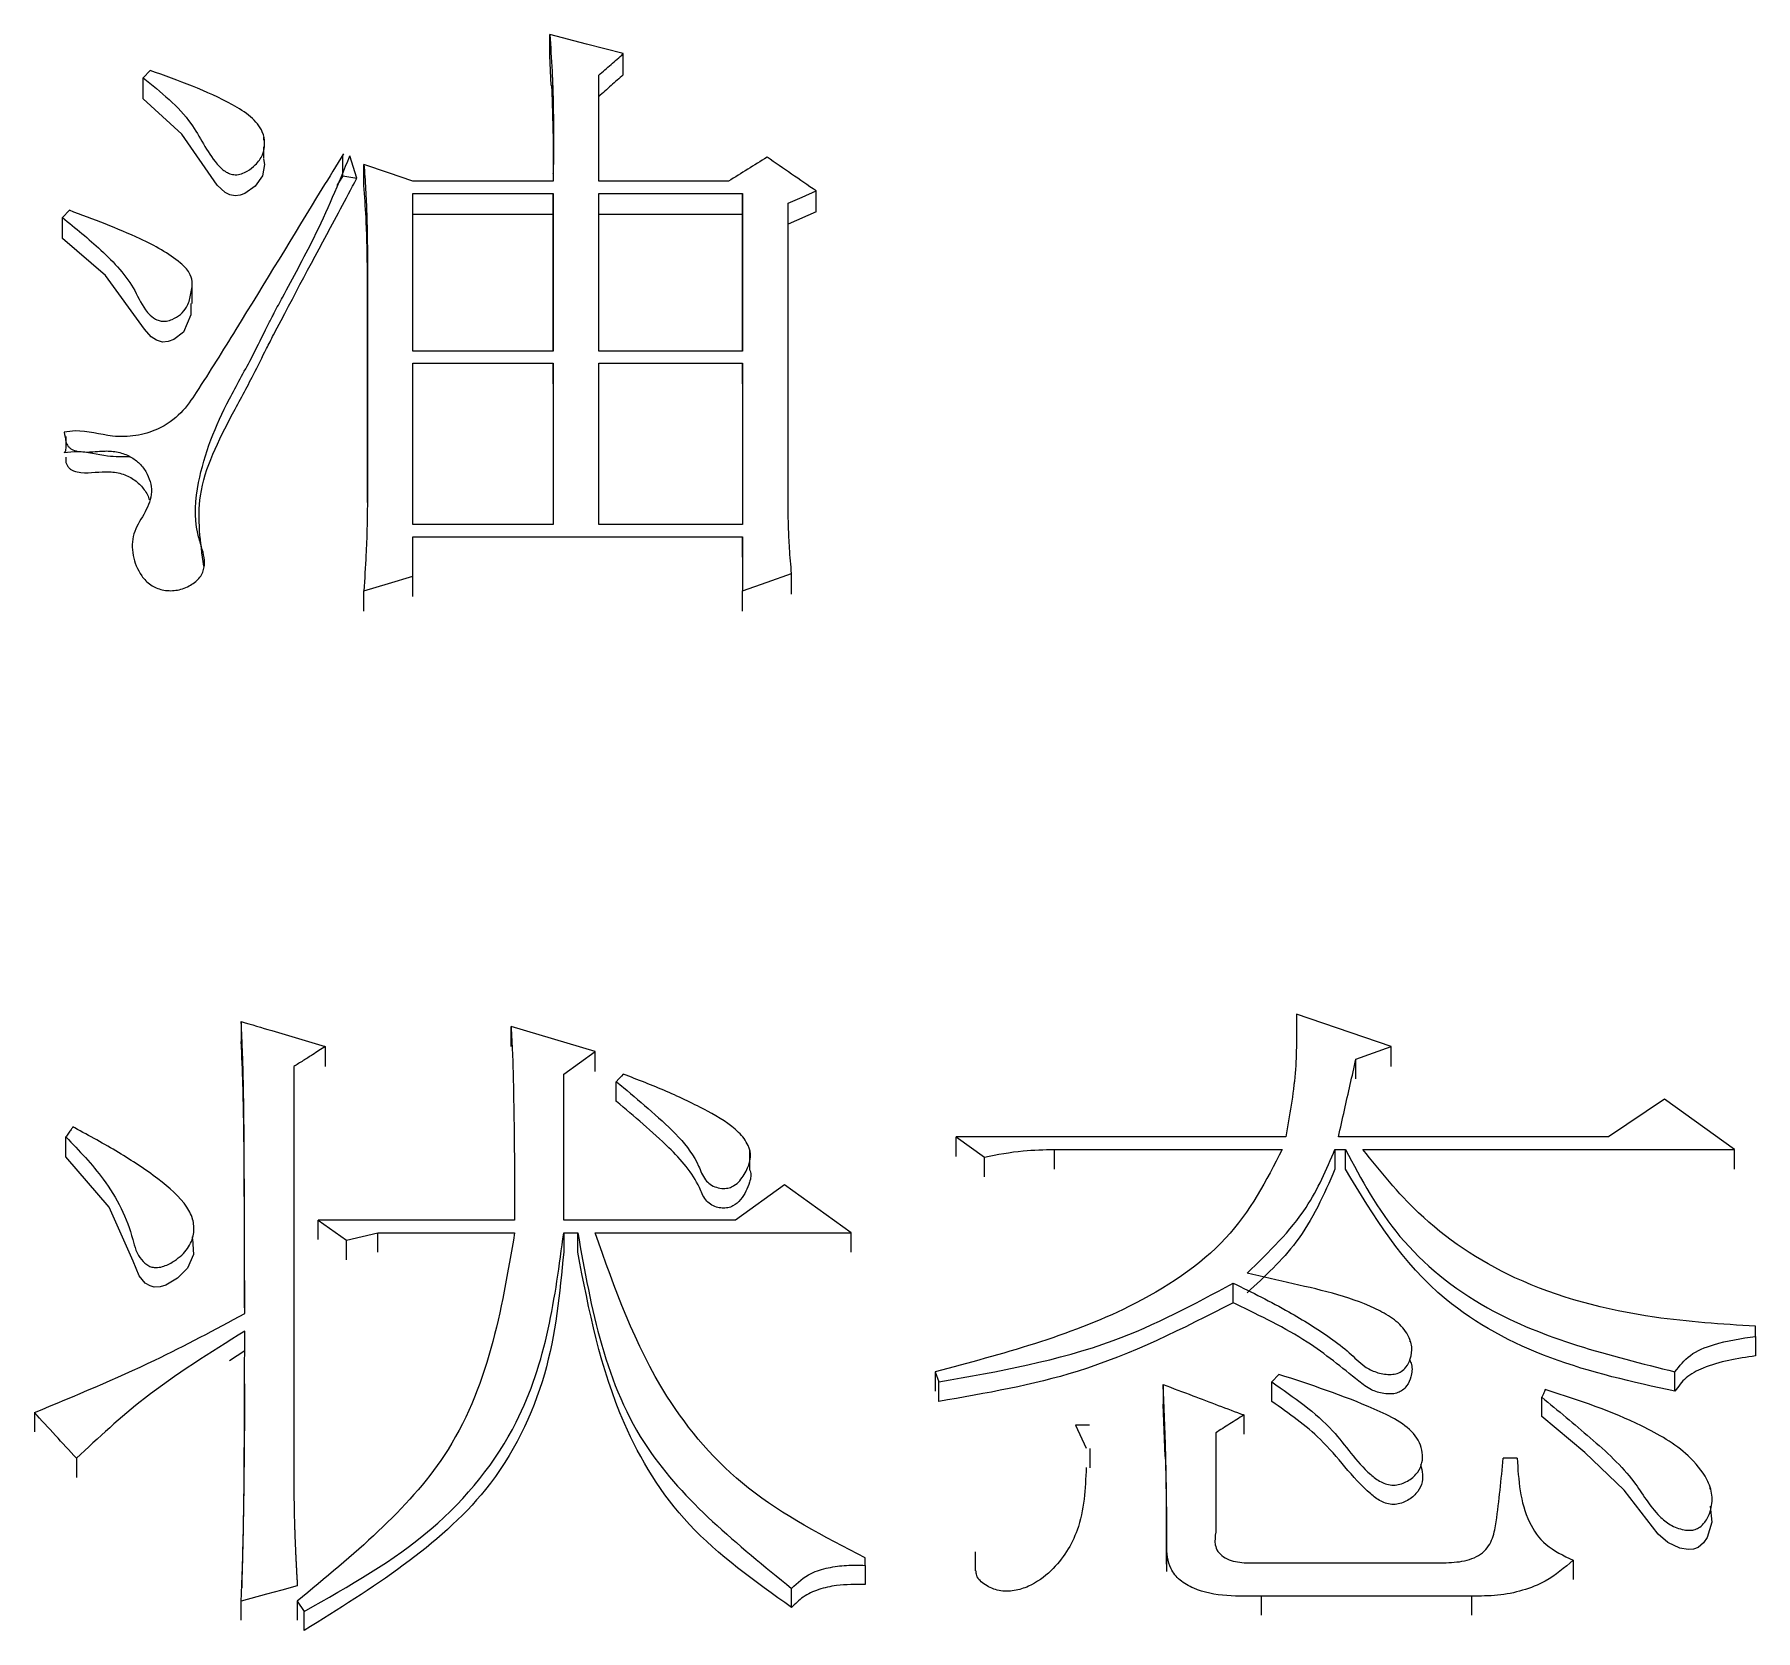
# Model space of a CAD drawing. Header units: millimetres. Extents: x 2404 to 4548, y 1024 to 2541.
# Drawn here: x 2925.33 to 2930.64, y 2261.89 to 2266.82 of the extents above; entities that cross this region are included whole.
import ezdxf

# ---------------------------------------------------------------- set-up
doc = ezdxf.new("R2010")
doc.units = ezdxf.units.MM

msp = doc.modelspace()

# ---------------------------------------------------------------- linework, layer by layer
at = {"color": 7, "linetype": 'Continuous', "lineweight": 25}
for p, q in [((2926.9184, 2266.7519), (2926.9184, 2266.8174)), ((2927.1456, 2266.6927), (2927.1456, 2266.7581)), ((2925.6852, 2266.7063), (2925.6636, 2266.684)), ((2926.9229, 2266.6602), (2926.9184, 2266.7519)), ((2925.6636, 2266.6187), (2925.6636, 2266.684)), ((2927.0698, 2266.3643), (2927.0698, 2266.6914)), ((2926.0368, 2266.4908), (2926.0368, 2266.5002)), ((2926.0368, 2266.4352), (2926.0368, 2266.471)), ((2926.3235, 2266.3738), (2926.3018, 2266.4425)), ((2926.2802, 2266.3813), (2926.2616, 2266.351)), ((2926.2802, 2266.3813), (2926.3235, 2266.3738)), ((2926.3451, 2266.3515), (2926.3451, 2266.4165)), ((2926.9292, 2266.3643), (2926.4965, 2266.3643)), ((2927.4701, 2266.3643), (2927.0698, 2266.3643)), ((2927.7405, 2266.2697), (2927.7405, 2266.3345)), ((2925.4364, 2266.2748), (2925.4148, 2266.2525)), ((2926.4965, 2266.327), (2926.9292, 2266.327)), ((2926.4965, 2265.8407), (2926.4965, 2266.327)), ((2926.9292, 2266.327), (2926.9292, 2265.8407)), ((2926.9292, 2266.2622), (2926.9292, 2266.327)), ((2927.0698, 2266.327), (2927.5134, 2266.327)), ((2927.0699, 2265.8407), (2927.0698, 2266.327)), ((2927.5134, 2266.327), (2927.5134, 2265.8407)), ((2927.5134, 2266.2622), (2927.5134, 2266.327)), ((2927.654, 2265.3661), (2927.654, 2266.2972)), ((2925.4148, 2266.1877), (2925.4148, 2266.2525)), ((2926.9292, 2266.2622), (2926.4965, 2266.2622)), ((2926.9292, 2265.8407), (2926.9292, 2266.2622)), ((2927.5134, 2266.2622), (2927.0698, 2266.2622)), ((2927.5134, 2265.8407), (2927.5134, 2266.2622)), ((2927.7405, 2266.2697), (2927.654, 2266.2324)), ((2926.3559, 2266.1628), (2926.3559, 2265.3737)), ((2926.3559, 2266.1628), (2926.3559, 2266.0982)), ((2926.3559, 2265.3736), (2926.3559, 2266.0982)), ((2925.815, 2265.9871), (2925.815, 2266.0519)), ((2926.9292, 2265.8407), (2926.4965, 2265.8407)), ((2926.4965, 2265.8032), (2926.9292, 2265.8032)), ((2926.4965, 2265.3056), (2926.4965, 2265.8032)), ((2926.9292, 2265.8032), (2926.9292, 2265.3056)), ((2926.9292, 2265.7391), (2926.9292, 2265.8032)), ((2927.5134, 2265.8407), (2927.0699, 2265.8407)), ((2927.0699, 2265.8032), (2927.5134, 2265.8032)), ((2927.0699, 2265.3056), (2927.0699, 2265.8032)), ((2927.5134, 2265.8032), (2927.5134, 2265.3056)), ((2927.5134, 2265.7391), (2927.5134, 2265.8032)), ((2925.4256, 2265.5668), (2925.4256, 2265.5774)), ((2926.9292, 2265.3056), (2926.4965, 2265.3056)), ((2926.4965, 2265.2678), (2927.5134, 2265.2678)), ((2926.4965, 2265.1466), (2926.4965, 2265.2678)), ((2927.5134, 2265.3056), (2927.0699, 2265.3056)), ((2927.5134, 2265.2678), (2927.5134, 2265.1011)), ((2927.5134, 2265.2045), (2927.5134, 2265.2678)), ((2926.4965, 2265.0834), (2926.4965, 2265.1466)), ((2927.6648, 2265.091), (2927.6648, 2265.1542)), ((2926.3451, 2265.038), (2926.3451, 2265.1011)), ((2927.5134, 2265.038), (2927.5134, 2265.1011)), ((2929.5146, 2263.6952), (2929.2225, 2263.7956)), ((2925.9665, 2263.7725), (2925.9665, 2263.7112)), ((2927.0591, 2263.6798), (2926.7994, 2263.757)), ((2926.7994, 2263.6958), (2926.7994, 2263.757)), ((2926.2261, 2263.6952), (2926.2261, 2263.6341)), ((2926.9617, 2263.6101), (2927.0591, 2263.6798)), ((2927.0591, 2263.6186), (2927.0591, 2263.6798)), ((2929.4064, 2263.6566), (2929.5146, 2263.6952)), ((2929.5146, 2263.6341), (2929.5146, 2263.6952)), ((2926.1288, 2263.6334), (2926.1288, 2262.4175)), ((2929.4064, 2263.5955), (2929.4064, 2263.6566)), ((2926.9617, 2263.1601), (2926.9617, 2263.6101)), ((2927.124, 2263.5258), (2927.124, 2263.587)), ((2929.2154, 2263.5862), (2929.2137, 2263.5657)), ((2930.3583, 2263.5327), (2930.1853, 2263.4165)), ((2930.5747, 2263.3777), (2930.3583, 2263.5327)), ((2925.4256, 2263.3554), (2925.4256, 2263.4165)), ((2928.1732, 2263.4165), (2928.2598, 2263.3544)), ((2929.1901, 2263.4165), (2928.1732, 2263.4165)), ((2928.1732, 2263.3557), (2928.1732, 2263.4165)), ((2930.1853, 2263.4165), (2929.3523, 2263.4165)), ((2927.5365, 2263.3135), (2927.5365, 2263.3745)), ((2928.2598, 2263.2938), (2928.2598, 2263.3544)), ((2928.4761, 2263.3777), (2929.1792, 2263.3777)), ((2928.4761, 2263.317), (2928.4761, 2263.3777)), ((2929.3415, 2263.3777), (2929.374, 2263.3777)), ((2929.3415, 2263.3777), (2929.3415, 2263.317)), ((2929.374, 2263.317), (2929.374, 2263.3777)), ((2929.428, 2263.3777), (2930.5747, 2263.3777)), ((2930.5747, 2263.317), (2930.5747, 2263.3777)), ((2927.6432, 2263.269), (2927.4917, 2263.1601)), ((2927.8487, 2263.1212), (2927.6432, 2263.269)), ((2925.8158, 2263.1622), (2925.8158, 2263.1658)), ((2926.2045, 2263.1601), (2926.291, 2263.0979)), ((2926.8103, 2263.1601), (2926.2045, 2263.1601)), ((2926.2045, 2263.0997), (2926.2045, 2263.1601)), ((2927.4917, 2263.1601), (2926.9617, 2263.1601)), ((2925.8158, 2263.105), (2925.8158, 2263.1086)), ((2926.291, 2263.0979), (2926.3884, 2263.1212)), ((2926.291, 2263.0375), (2926.291, 2263.0979)), ((2926.3884, 2263.1212), (2926.8103, 2263.1212)), ((2926.3884, 2263.0609), (2926.3884, 2263.1212)), ((2926.9617, 2263.1212), (2927.005, 2263.1212)), ((2926.9617, 2263.1212), (2926.9617, 2263.0609)), ((2927.005, 2263.0609), (2927.005, 2263.1212)), ((2927.0591, 2263.1212), (2927.8487, 2263.1212)), ((2927.8487, 2263.0609), (2927.8487, 2263.1212)), ((2929.0277, 2262.905), (2929.0277, 2262.9654)), ((2930.6396, 2262.8014), (2930.6396, 2262.8326)), ((2925.9773, 2262.8114), (2925.9773, 2262.8146)), ((2929.5733, 2262.7844), (2929.5733, 2262.7908)), ((2930.6396, 2262.8014), (2930.6396, 2262.7415)), ((2925.9773, 2262.7568), (2925.9304, 2262.7254)), ((2928.1083, 2262.6919), (2928.1192, 2262.6606)), ((2928.1083, 2262.6919), (2928.1083, 2262.6321)), ((2929.1684, 2262.6841), (2929.1468, 2262.6606)), ((2930.3908, 2262.6321), (2930.3908, 2262.6919)), ((2928.1192, 2262.6009), (2928.1192, 2262.6606)), ((2928.8115, 2262.6528), (2928.8115, 2262.5931)), ((2929.9798, 2262.5537), (2929.9798, 2262.6137)), ((2925.3284, 2262.5665), (2925.3284, 2262.5069)), ((2928.8178, 2262.4305), (2928.8115, 2262.5927)), ((2929.0603, 2262.5588), (2929.0603, 2262.4992)), ((2928.5409, 2262.5274), (2928.574, 2262.4566)), ((2928.5843, 2262.5274), (2928.5409, 2262.5274)), ((2928.5858, 2262.3961), (2928.5858, 2262.4556)), ((2928.9737, 2262.5039), (2928.9737, 2262.1974)), ((2929.6045, 2262.4674), (2929.6045, 2262.4684)), ((2925.458, 2262.4255), (2925.458, 2262.366)), ((2929.904, 2262.4254), (2929.8607, 2262.4254)), ((2930.499, 2262.3298), (2930.499, 2262.3375)), ((2928.2316, 2262.137), (2928.2316, 2262.078)), ((2928.8223, 2262.0989), (2928.8223, 2262.158)), ((2928.8223, 2262.1359), (2928.8223, 2262.0765)), ((2927.892, 2262.095), (2927.892, 2262.1186)), ((2927.892, 2262.095), (2927.892, 2262.036)), ((2928.8223, 2262.0986), (2928.8222, 2262.1137)), ((2929.1035, 2262.1028), (2929.6769, 2262.1028)), ((2930.0771, 2262.1108), (2930.0771, 2262.0517)), ((2925.9665, 2261.9257), (2925.9665, 2261.9845)), ((2926.1396, 2261.9845), (2926.1612, 2261.953)), ((2926.1396, 2261.9845), (2926.1396, 2261.9257)), ((2926.1396, 2261.9845), (2926.1396, 2261.973)), ((2927.6648, 2261.9651), (2927.6648, 2262.024)), ((2929.7634, 2262.0003), (2929.1144, 2262.0003)), ((2929.1144, 2262.0003), (2929.1144, 2261.9415)), ((2929.7634, 2262.0003), (2929.7634, 2261.9415))]:
    msp.add_line(p, q, dxfattribs=at)
at = {"color": 7, "linetype": 'Continuous', "lineweight": 25, "flags": 128}
for points in [[(2927.1456, 2266.7581), (2927.032, 2266.7878), (2926.9184, 2266.8174)], [(2926.0352, 2266.4338), (2926.0387, 2266.416), (2926.0321, 2266.3815), (2926.0098, 2266.3498), (2925.9775, 2266.3269), (2925.9629, 2266.3215), (2925.9481, 2266.3197), (2925.9317, 2266.3227), (2925.9166, 2266.3303), (2925.8922, 2266.3528), (2925.7831, 2266.5093), (2925.6636, 2266.6187), (2925.6636, 2266.6187)], [(2926.2802, 2266.3813), (2926.2802, 2266.4105), (2926.2802, 2266.4284), (2926.2802, 2266.4462)], [(2926.4965, 2266.3643), (2926.4208, 2266.3904), (2926.3451, 2266.4165)], [(2927.654, 2266.2972), (2927.6973, 2266.3159), (2927.7405, 2266.3345)], [(2925.8107, 2265.9879), (2925.8112, 2265.9527), (2925.7884, 2265.8987), (2925.7589, 2265.8766), (2925.7413, 2265.87), (2925.7235, 2265.8684), (2925.7048, 2265.8738), (2925.6882, 2265.885), (2925.6676, 2265.9082), (2925.5478, 2266.0737), (2925.4148, 2266.1877), (2925.4148, 2266.1877)], [(2926.3451, 2265.1011), (2926.4208, 2265.1238), (2926.4965, 2265.1466)], [(2927.5134, 2265.1011), (2927.5891, 2265.1276), (2927.6648, 2265.1542)], [(2927.1456, 2263.6102), (2927.1401, 2263.6043), (2927.1321, 2263.5956), (2927.124, 2263.587)], [(2925.8154, 2263.1046), (2925.8164, 2263.1025), (2925.8189, 2263.0543), (2925.8012, 2263.0122), (2925.7696, 2262.9805), (2925.7335, 2262.9596), (2925.7164, 2262.9544), (2925.698, 2262.9534), (2925.6851, 2262.9568), (2925.6706, 2262.9658), (2925.6517, 2262.9876), (2925.6332, 2263.0338), (2925.5591, 2263.1994), (2925.4256, 2263.3554), (2925.4256, 2263.3554)], [(2929.1468, 2262.6009), (2929.1468, 2262.6224), (2929.1468, 2262.6415), (2929.1468, 2262.6606)], [(2930.499, 2262.2776), (2930.5051, 2262.2286), (2930.4907, 2262.1808), (2930.4791, 2262.164), (2930.4622, 2262.1502), (2930.4477, 2262.1449), (2930.4319, 2262.1437), (2930.4061, 2262.1482), (2930.3692, 2262.1653), (2930.3395, 2262.1916), (2930.2336, 2262.3269), (2930.1122, 2262.4436), (2929.9798, 2262.5537), (2929.9798, 2262.5537)], [(2926.1396, 2262.0319), (2926.0922, 2262.0189), (2926.0449, 2262.006), (2925.9665, 2261.9845)], [(2926.1612, 2261.8942), (2926.1612, 2261.9203), (2926.1612, 2261.9366), (2926.1612, 2261.953)]]:
    msp.add_lwpolyline(points, dxfattribs=at)
at = {"color": 7, "linetype": 'Continuous', "lineweight": 25}
for points, knots in [([(2926.9184, 2266.8174), (2926.9212, 2266.7797), (2926.9242, 2266.7374), (2926.9263, 2266.6926), (2926.9268, 2266.6808), (2926.9273, 2266.6691), (2926.9278, 2266.6549), (2926.9283, 2266.6407), (2926.9287, 2266.6266), (2926.929, 2266.6124), (2926.9293, 2266.5983), (2926.9295, 2266.5841), (2926.9297, 2266.5699), (2926.9299, 2266.5557), (2926.93, 2266.5416), (2926.93, 2266.5274), (2926.9301, 2266.5132), (2926.9301, 2266.499), (2926.9301, 2266.4848), (2926.93, 2266.4706), (2926.93, 2266.4588), (2926.9299, 2266.4493), (2926.9299, 2266.4422), (2926.9298, 2266.4351), (2926.9298, 2266.428), (2926.9297, 2266.4209), (2926.9297, 2266.4138), (2926.9296, 2266.4067), (2926.9295, 2266.3996), (2926.9295, 2266.3925), (2926.9294, 2266.3854), (2926.9293, 2266.376), (2926.9293, 2266.369), (2926.9292, 2266.3643)], [0, 0, 0, 0, 0.250151, 0.281419, 0.297053, 0.328322, 0.35959, 0.390858, 0.422126, 0.453395, 0.484663, 0.515931, 0.5472, 0.578468, 0.609736, 0.641004, 0.672273, 0.703541, 0.734809, 0.766077, 0.797346, 0.81298, 0.828614, 0.844248, 0.859882, 0.875516, 0.891151, 0.906785, 0.922419, 0.938053, 0.953687, 0.969321, 1, 1, 1, 1]), ([(2927.0698, 2266.6914), (2927.0825, 2266.7025), (2927.1077, 2266.7248), (2927.1329, 2266.747), (2927.1456, 2266.7581)], [0, 0, 0, 0, 0.5000004, 1, 1, 1, 1]), ([(2925.6636, 2266.684), (2925.7187, 2266.6396), (2925.8161, 2266.5608), (2925.8627, 2266.4476), (2925.9105, 2266.3977), (2925.9309, 2266.3871), (2925.9489, 2266.3834), (2925.9681, 2266.387), (2925.9895, 2266.3974), (2926.0138, 2266.4164), (2926.0347, 2266.4455), (2926.0408, 2266.4814), (2926.0333, 2266.5234), (2925.9973, 2266.566), (2925.8838, 2266.6355), (2925.7733, 2266.6749), (2925.6852, 2266.7063)], [0, 0, 0, 0, 0.207529, 0.367373, 0.400836, 0.41667, 0.431354, 0.448141, 0.466694, 0.497248, 0.538464, 0.578549, 0.619959, 0.682144, 0.746848, 1, 1, 1, 1]), ([(2926.9247, 2266.6605), (2926.9245, 2266.66), (2926.9241, 2266.6593), (2926.926, 2266.6156), (2926.9288, 2266.5241), (2926.9293, 2266.4455), (2926.9293, 2266.3992), (2926.9293, 2266.3872), (2926.9294, 2266.3879), (2926.9294, 2266.3882)], [0, 0, 0, 0, 0.081077, 0.117449, 0.556537, 0.754335, 0.89427, 0.96305, 1, 1, 1, 1]), ([(2927.1456, 2266.6927), (2927.1329, 2266.6816), (2927.1077, 2266.6594), (2927.0825, 2266.6372), (2927.0698, 2266.6261)], [0, 0, 0, 0, 0.499998, 1, 1, 1, 1]), ([(2926.282, 2266.4493), (2926.2599, 2266.4132), (2926.1495, 2266.233), (2925.9997, 2265.9868), (2925.8561, 2265.7557), (2925.7844, 2265.6472), (2925.718, 2265.5997), (2925.642, 2265.5767), (2925.5537, 2265.575), (2925.4818, 2265.5988), (2925.4316, 2265.5924), (2925.4201, 2265.591)], [0, 0, 0, 0, 0.101091, 0.505417, 0.686144, 0.747623, 0.809949, 0.856214, 0.902538, 0.977672, 1, 1, 1, 1]), ([(2925.4256, 2265.5774), (2925.4251, 2265.5721), (2925.4239, 2265.5614), (2925.4306, 2265.5488), (2925.4387, 2265.5404), (2925.4498, 2265.5338), (2925.4738, 2265.5281), (2925.5043, 2265.5298), (2925.5319, 2265.5317), (2925.5597, 2265.5331), (2925.5924, 2265.5292), (2925.6291, 2265.514), (2925.6581, 2265.4906), (2925.6775, 2265.462), (2925.6886, 2265.4306), (2925.6916, 2265.3874), (2925.667, 2265.3361), (2925.6287, 2265.2776), (2925.6292, 2265.2098), (2925.65, 2265.1554), (2925.6802, 2265.1228), (2925.7038, 2265.1097), (2925.723, 2265.1037), (2925.7436, 2265.101), (2925.7649, 2265.102), (2925.786, 2265.1071), (2925.8056, 2265.1155), (2925.823, 2265.1262), (2925.8368, 2265.1392), (2925.8466, 2265.1541), (2925.8581, 2265.1867), (2925.8468, 2265.2295), (2925.8198, 2265.3152), (2925.8322, 2265.4746), (2925.9044, 2265.6532), (2925.9921, 2265.8046), (2926.0306, 2265.8846), (2926.051, 2265.9249), (2926.057, 2265.9368), (2926.059, 2265.9407), (2926.0605, 2265.9437), (2926.0636, 2265.9494), (2926.0748, 2265.9707), (2926.1174, 2266.0517), (2926.2061, 2266.21), (2926.2669, 2266.3576), (2926.3018, 2266.4425)], [0, 0, 0, 0, 0.00737, 0.015009, 0.018555, 0.022128, 0.030111, 0.045178, 0.055064, 0.060343, 0.075509, 0.090437, 0.104896, 0.120548, 0.135595, 0.150698, 0.180779, 0.211233, 0.242231, 0.273349, 0.290015, 0.297441, 0.304692, 0.312416, 0.319982, 0.327794, 0.336224, 0.34425, 0.351944, 0.359644, 0.367692, 0.398957, 0.418859, 0.492604, 0.619034, 0.682459, 0.727701, 0.740175, 0.743874, 0.745883, 0.74615, 0.748384, 0.7547, 0.77878, 0.872725, 1, 1, 1, 1]), ([(2927.5891, 2266.4388), (2927.5692, 2266.4264), (2927.5296, 2266.4016), (2927.4899, 2266.3767), (2927.4701, 2266.3643)], [0, 0, 0, 0, 0.5, 1, 1, 1, 1]), ([(2927.7405, 2266.3345), (2927.7153, 2266.3519), (2927.6648, 2266.3867), (2927.6143, 2266.4214), (2927.5891, 2266.4388)], [0, 0, 0, 0, 0.499999, 1, 1, 1, 1]), ([(2926.3451, 2266.4165), (2926.347, 2266.3908), (2926.3509, 2266.3396), (2926.3546, 2266.255), (2926.3554, 2266.1961), (2926.3559, 2266.1628)], [0, 0, 0, 0, 0.303893, 0.607799, 1, 1, 1, 1]), ([(2925.8509, 2265.1776), (2925.8407, 2265.2505), (2925.818, 2265.4122), (2925.9181, 2265.607), (2925.998, 2265.7541), (2926.0382, 2265.8359), (2926.1202, 2265.9952), (2926.2079, 2266.1575), (2926.2914, 2266.3145), (2926.3139, 2266.3564), (2926.3206, 2266.3687), (2926.3227, 2266.3725), (2926.3235, 2266.3738)], [0, 0, 0, 0, 0.170464, 0.377976, 0.481664, 0.549904, 0.585303, 0.888417, 0.96815, 0.99006, 0.996526, 1, 1, 1, 1]), ([(2926.3559, 2266.0982), (2926.3555, 2266.124), (2926.3548, 2266.1755), (2926.3519, 2266.26), (2926.3476, 2266.3186), (2926.3451, 2266.3515)], [0, 0, 0, 0, 0.304283, 0.608582, 1, 1, 1, 1]), ([(2925.4148, 2266.2525), (2925.4552, 2266.2197), (2925.54, 2266.1512), (2925.6318, 2266.0528), (2925.6623, 2265.9734), (2925.6924, 2265.9449), (2925.7083, 2265.9358), (2925.7226, 2265.9321), (2925.7381, 2265.9329), (2925.7583, 2265.9393), (2925.7804, 2265.9535), (2925.8025, 2265.9786), (2925.811, 2266.0142), (2925.8181, 2266.0502), (2925.8073, 2266.0859), (2925.7565, 2266.1352), (2925.6318, 2266.2021), (2925.5105, 2266.2472), (2925.4364, 2266.2748)], [0, 0, 0, 0, 0.145124, 0.304252, 0.383323, 0.40611, 0.420719, 0.431527, 0.442364, 0.458238, 0.484495, 0.512276, 0.553409, 0.599258, 0.628708, 0.668116, 0.797317, 1, 1, 1, 1]), ([(2925.4201, 2265.591), (2925.4221, 2265.5808), (2925.4256, 2265.563), (2925.4259, 2265.5423), (2925.4239, 2265.5313), (2925.4221, 2265.5283), (2925.4211, 2265.5275), (2925.4205, 2265.5272), (2925.4203, 2265.5272), (2925.4201, 2265.5271)], [0, 0, 0, 0, 0.493604, 0.861876, 0.955662, 0.982084, 0.991539, 0.995796, 1, 1, 1, 1]), ([(2925.624, 2265.5142), (2925.6006, 2265.514), (2925.5453, 2265.5134), (2925.4789, 2265.5338), (2925.4337, 2265.5287), (2925.4201, 2265.5271)], [0, 0, 0, 0, 0.339873, 0.802206, 1, 1, 1, 1]), ([(2925.4256, 2265.5135), (2925.4251, 2265.5079), (2925.4239, 2265.4966), (2925.4316, 2265.4835), (2925.4406, 2265.4751), (2925.453, 2265.4688), (2925.4934, 2265.4617), (2925.5451, 2265.4729), (2925.6031, 2265.4625), (2925.6395, 2265.4437), (2925.666, 2265.4168), (2925.6797, 2265.3952), (2925.6823, 2265.3826), (2925.6826, 2265.3814)], [0, 0, 0, 0, 0.0613366, 0.1235675, 0.1517177, 0.1806994, 0.2473934, 0.4956869, 0.6182254, 0.7414739, 0.8594467, 0.9869153, 1, 1, 1, 1]), ([(2926.3559, 2265.3737), (2926.3556, 2265.3467), (2926.355, 2265.2926), (2926.3515, 2265.2018), (2926.3474, 2265.1379), (2926.3451, 2265.1011)], [0, 0, 0, 0, 0.297543, 0.595099, 1, 1, 1, 1]), ([(2927.6648, 2265.1542), (2927.6625, 2265.1802), (2927.6582, 2265.2285), (2927.6552, 2265.2992), (2927.6544, 2265.3438), (2927.654, 2265.3661)], [0, 0, 0, 0, 0.368696, 0.68428, 1, 1, 1, 1]), ([(2929.2225, 2263.7956), (2929.2232, 2263.7349), (2929.2243, 2263.6412), (2929.2072, 2263.5149), (2929.1958, 2263.4493), (2929.1901, 2263.4165)], [0, 0, 0, 0, 0.478837, 0.739221, 1, 1, 1, 1]), ([(2925.9773, 2262.8717), (2925.9773, 2262.9217), (2925.9772, 2262.9779), (2925.9771, 2263.0372), (2925.977, 2263.0528), (2925.977, 2263.0653), (2925.977, 2263.0809), (2925.9769, 2263.0965), (2925.9769, 2263.1214), (2925.9768, 2263.1463), (2925.9767, 2263.1775), (2925.9766, 2263.2024), (2925.9765, 2263.2335), (2925.9764, 2263.2584), (2925.9761, 2263.3019), (2925.9758, 2263.3454), (2925.9756, 2263.4076), (2925.9747, 2263.4954), (2925.9736, 2263.5834), (2925.9715, 2263.6527), (2925.9705, 2263.678), (2925.9698, 2263.6969), (2925.9691, 2263.7126), (2925.9686, 2263.7252), (2925.9681, 2263.7378), (2925.9674, 2263.7536), (2925.9668, 2263.7662), (2925.9665, 2263.7725)], [0, 0, 0, 0, 0.165615, 0.186317, 0.196668, 0.21737, 0.227722, 0.248424, 0.269126, 0.31053, 0.331232, 0.372636, 0.393338, 0.434742, 0.455444, 0.538253, 0.579657, 0.662465, 0.831215, 0.873409, 0.894506, 0.915603, 0.9367, 0.947248, 0.957797, 0.978898, 1, 1, 1, 1]), ([(2925.9665, 2263.7725), (2925.998, 2263.7631), (2926.057, 2263.7455), (2926.1436, 2263.7198), (2926.1986, 2263.7034), (2926.2261, 2263.6952)], [0, 0, 0, 0, 0.364009, 0.682004, 1, 1, 1, 1]), ([(2926.7994, 2263.757), (2926.8009, 2263.7296), (2926.8032, 2263.6885), (2926.8061, 2263.5924), (2926.8081, 2263.4962), (2926.809, 2263.4101), (2926.8092, 2263.3774), (2926.8093, 2263.3688), (2926.8094, 2263.3602), (2926.8095, 2263.3498), (2926.8095, 2263.3395), (2926.8096, 2263.3309), (2926.8097, 2263.3222), (2926.8097, 2263.3136), (2926.8098, 2263.3033), (2926.8098, 2263.2929), (2926.8099, 2263.2826), (2926.8099, 2263.274), (2926.8099, 2263.2653), (2926.81, 2263.2567), (2926.81, 2263.2464), (2926.81, 2263.2377), (2926.8101, 2263.2308), (2926.8101, 2263.2257), (2926.8101, 2263.2205), (2926.8101, 2263.2153), (2926.8101, 2263.2101), (2926.8101, 2263.205), (2926.8102, 2263.1998), (2926.8102, 2263.1946), (2926.8102, 2263.1894), (2926.8102, 2263.1842), (2926.8102, 2263.1799), (2926.8102, 2263.1756), (2926.8102, 2263.1693), (2926.8103, 2263.1638), (2926.8103, 2263.1601)], [0, 0, 0, 0, 0.1383433, 0.207516, 0.4842053, 0.6225493, 0.6398422, 0.6484887, 0.6657816, 0.6830745, 0.7003674, 0.7176603, 0.7263067, 0.7435996, 0.7608926, 0.7781855, 0.7954784, 0.8127713, 0.8214177, 0.8387106, 0.8560035, 0.8732965, 0.8819429, 0.8905894, 0.8992358, 0.9078823, 0.9165287, 0.9251752, 0.9338216, 0.9424681, 0.9511145, 0.959761, 0.9684074, 0.9727307, 0.9813771, 1, 1, 1, 1]), ([(2925.9772, 2262.8717), (2925.9772, 2262.9016), (2925.9771, 2262.9814), (2925.9768, 2263.1109), (2925.9763, 2263.2167), (2925.9759, 2263.2851), (2925.9757, 2263.3162), (2925.9754, 2263.3907), (2925.974, 2263.4775), (2925.9718, 2263.5967), (2925.9686, 2263.6662), (2925.9665, 2263.711)], [0, 0, 0, 0, 0.106229, 0.28391, 0.461592, 0.483802, 0.528222, 0.572642, 0.750327, 0.839168, 1, 1, 1, 1]), ([(2926.2261, 2263.6952), (2926.213, 2263.6869), (2926.1902, 2263.6724), (2926.1578, 2263.6518), (2926.1384, 2263.6395), (2926.1288, 2263.6334)], [0, 0, 0, 0, 0.404151, 0.702075, 1, 1, 1, 1]), ([(2929.3523, 2263.4165), (2929.3585, 2263.4441), (2929.3706, 2263.4979), (2929.3887, 2263.5779), (2929.4005, 2263.6303), (2929.4064, 2263.6566)], [0, 0, 0, 0, 0.344184, 0.672092, 1, 1, 1, 1]), ([(2927.1241, 2263.587), (2927.1314, 2263.581), (2927.1684, 2263.5507), (2927.2614, 2263.4702), (2927.3627, 2263.3792), (2927.3912, 2263.2913), (2927.4128, 2263.2695), (2927.4325, 2263.2602), (2927.4532, 2263.2568), (2927.4723, 2263.259), (2927.4902, 2263.267), (2927.512, 2263.2873), (2927.5291, 2263.318), (2927.5415, 2263.3554), (2927.532, 2263.3947), (2927.4911, 2263.4473), (2927.4001, 2263.5006), (2927.2798, 2263.5585), (2927.1905, 2263.5929), (2927.1456, 2263.6102)], [0, 0, 0, 0, 0.025946, 0.129765, 0.338783, 0.385933, 0.404152, 0.422428, 0.440778, 0.454644, 0.468541, 0.48998, 0.535407, 0.570955, 0.607001, 0.655235, 0.757864, 0.878395, 1, 1, 1, 1]), ([(2927.5363, 2263.3131), (2927.5364, 2263.3128), (2927.5417, 2263.3015), (2927.5343, 2263.2685), (2927.5167, 2263.2313), (2927.4895, 2263.2049), (2927.4682, 2263.1972), (2927.4503, 2263.1963), (2927.4318, 2263.1999), (2927.4137, 2263.2082), (2927.3928, 2263.2281), (2927.37, 2263.2945), (2927.2766, 2263.3988), (2927.1795, 2263.4796), (2927.1241, 2263.5258)], [0, 0, 0, 0, 0.001631, 0.062853, 0.163889, 0.211021, 0.234976, 0.258905, 0.283733, 0.31285, 0.343972, 0.415614, 0.666074, 1, 1, 1, 1]), ([(2925.4256, 2263.4165), (2925.4663, 2263.3742), (2925.5578, 2263.2791), (2925.6202, 2263.1548), (2925.6386, 2263.0721), (2925.6514, 2263.0474), (2925.6643, 2263.0304), (2925.6808, 2263.0186), (2925.6943, 2263.0137), (2925.7106, 2263.0132), (2925.7343, 2263.019), (2925.7679, 2263.0375), (2925.8041, 2263.07), (2925.8218, 2263.1145), (2925.8208, 2263.1593), (2925.7898, 2263.2218), (2925.7072, 2263.2925), (2925.5875, 2263.371), (2925.4964, 2263.4207), (2925.4491, 2263.4465), (2925.4473, 2263.4475)], [0, 0, 0, 0, 0.1480931, 0.3328619, 0.3646978, 0.380614, 0.4069728, 0.4189651, 0.429085, 0.4392395, 0.4542826, 0.4830923, 0.5286093, 0.5720408, 0.6096716, 0.6511146, 0.7557311, 0.8730506, 0.9951641, 1, 1, 1, 1]), ([(2925.4473, 2263.4475), (2925.4454, 2263.4449), (2925.4409, 2263.4384), (2925.4337, 2263.428), (2925.4283, 2263.4203), (2925.4256, 2263.4165)], [0, 0, 0, 0, 0.256452, 0.628226, 1, 1, 1, 1]), ([(2929.1792, 2263.3777), (2929.1296, 2263.2821), (2929.0285, 2263.0874), (2928.6472, 2262.8356), (2928.3142, 2262.7468), (2928.1083, 2262.6919)], [0, 0, 0, 0, 0.269245, 0.548175, 1, 1, 1, 1]), ([(2928.2598, 2263.3544), (2928.2995, 2263.3621), (2928.3707, 2263.3759), (2928.4438, 2263.3772), (2928.4761, 2263.3777)], [0, 0, 0, 0, 0.558835, 1, 1, 1, 1]), ([(2929.071, 2262.9966), (2929.1378, 2263.0615), (2929.2562, 2263.1765), (2929.3156, 2263.3166), (2929.3415, 2263.3777)], [0, 0, 0, 0, 0.563817, 1, 1, 1, 1]), ([(2929.374, 2263.3777), (2929.4232, 2263.2854), (2929.523, 2263.0983), (2929.8588, 2262.8246), (2930.1874, 2262.7426), (2930.3908, 2262.6919)], [0, 0, 0, 0, 0.270771, 0.548729, 1, 1, 1, 1]), ([(2930.6396, 2262.8326), (2930.5354, 2262.8392), (2930.2791, 2262.8554), (2929.903, 2262.9541), (2929.6051, 2263.1563), (2929.4817, 2263.3106), (2929.428, 2263.3777)], [0, 0, 0, 0, 0.214752, 0.527903, 0.794745, 1, 1, 1, 1]), ([(2929.3415, 2263.3167), (2929.3076, 2263.2389), (2929.2466, 2263.0988), (2929.1251, 2262.9862), (2929.071, 2262.9361)], [0, 0, 0, 0, 0.5551467, 1, 1, 1, 1]), ([(2930.3908, 2262.6318), (2930.2605, 2262.6605), (2930.0033, 2262.7173), (2929.6059, 2262.9319), (2929.461, 2263.1723), (2929.374, 2263.3167)], [0, 0, 0, 0, 0.290646, 0.573901, 1, 1, 1, 1]), ([(2926.8103, 2263.1212), (2926.7692, 2262.8797), (2926.6949, 2262.4428), (2926.3112, 2262.1262), (2926.1396, 2261.9845)], [0, 0, 0, 0, 0.552698, 1, 1, 1, 1]), ([(2926.1612, 2261.953), (2926.2993, 2262.031), (2926.5712, 2262.1848), (2926.8916, 2262.5908), (2926.9353, 2262.9212), (2926.9617, 2263.1212)], [0, 0, 0, 0, 0.289357, 0.569882, 1, 1, 1, 1]), ([(2927.005, 2263.1212), (2927.0467, 2262.887), (2927.1222, 2262.4639), (2927.4973, 2262.1598), (2927.6648, 2262.024)], [0, 0, 0, 0, 0.55346, 1, 1, 1, 1]), ([(2927.892, 2262.1186), (2927.765, 2262.1838), (2927.5147, 2262.3123), (2927.2183, 2262.6655), (2927.1192, 2262.9492), (2927.0591, 2263.1212)], [0, 0, 0, 0, 0.288413, 0.568681, 1, 1, 1, 1]), ([(2926.9617, 2263.0606), (2926.9496, 2262.9346), (2926.9252, 2262.6814), (2926.7097, 2262.236), (2926.3707, 2262.0245), (2926.1612, 2261.8938)], [0, 0, 0, 0, 0.274338, 0.5515, 1, 1, 1, 1]), ([(2927.6648, 2261.9648), (2927.5519, 2262.0453), (2927.3288, 2262.2042), (2927.0966, 2262.5891), (2927.0396, 2262.8824), (2927.005, 2263.0606)], [0, 0, 0, 0, 0.287076, 0.566904, 1, 1, 1, 1]), ([(2929.0278, 2262.9654), (2929.0858, 2262.9368), (2929.1901, 2262.8854), (2929.3081, 2262.8114), (2929.3854, 2262.7541), (2929.4242, 2262.7116), (2929.4685, 2262.6892), (2929.5027, 2262.6825), (2929.5297, 2262.6849), (2929.5479, 2262.6926), (2929.5643, 2262.7085), (2929.5771, 2262.7345), (2929.5813, 2262.7693), (2929.5668, 2262.8104), (2929.533, 2262.8499), (2929.4207, 2262.9166), (2929.2568, 2262.9533), (2929.1182, 2262.9856), (2929.071, 2262.9966)], [0, 0, 0, 0, 0.150802, 0.270996, 0.331066, 0.383869, 0.414543, 0.44536, 0.459508, 0.473787, 0.489783, 0.51524, 0.550113, 0.584523, 0.63156, 0.679807, 0.891009, 1, 1, 1, 1]), ([(2928.1192, 2262.6606), (2928.3039, 2262.6935), (2928.6307, 2262.7518), (2928.9074, 2262.9007), (2929.0277, 2262.9654)], [0, 0, 0, 0, 0.565186, 1, 1, 1, 1]), ([(2929.0277, 2262.905), (2928.8717, 2262.8254), (2928.5902, 2262.6819), (2928.2643, 2262.6256), (2928.1192, 2262.6006)], [0, 0, 0, 0, 0.554508, 1, 1, 1, 1]), ([(2929.5715, 2262.7298), (2929.5738, 2262.7247), (2929.5817, 2262.7077), (2929.5779, 2262.6788), (2929.5668, 2262.652), (2929.5517, 2262.6357), (2929.5363, 2262.6269), (2929.516, 2262.6228), (2929.4874, 2262.6246), (2929.4494, 2262.6362), (2929.3746, 2262.6951), (2929.2513, 2262.7977), (2929.1084, 2262.8653), (2929.0307, 2262.9035), (2929.0278, 2262.905)], [0, 0, 0, 0, 0.026164, 0.087758, 0.135326, 0.162527, 0.184979, 0.207442, 0.242087, 0.295008, 0.361268, 0.645569, 0.986462, 1, 1, 1, 1]), ([(2925.3284, 2262.5665), (2925.4538, 2262.6182), (2925.6773, 2262.7104), (2925.8858, 2262.8225), (2925.9773, 2262.8717)], [0, 0, 0, 0, 0.561153, 1, 1, 1, 1]), ([(2925.9773, 2262.817), (2925.8708, 2262.7509), (2925.682, 2262.6338), (2925.5261, 2262.4887), (2925.458, 2262.4255)], [0, 0, 0, 0, 0.563978, 1, 1, 1, 1]), ([(2925.9665, 2261.9845), (2925.9668, 2261.9905), (2925.9672, 2262.0025), (2925.9678, 2262.0175), (2925.9684, 2262.0324), (2925.9688, 2262.0444), (2925.9694, 2262.0594), (2925.9698, 2262.0713), (2925.9703, 2262.0863), (2925.9707, 2262.0982), (2925.9712, 2262.1132), (2925.9716, 2262.1252), (2925.9719, 2262.1371), (2925.9722, 2262.1491), (2925.9727, 2262.17), (2925.974, 2262.2357), (2925.9753, 2262.3074), (2925.9759, 2262.4147), (2925.9763, 2262.4803), (2925.9766, 2262.5398), (2925.9766, 2262.5547), (2925.9767, 2262.5666), (2925.9767, 2262.5785), (2925.9768, 2262.5903), (2925.9768, 2262.6052), (2925.9768, 2262.6171), (2925.9769, 2262.632), (2925.9769, 2262.6439), (2925.977, 2262.6587), (2925.977, 2262.6706), (2925.977, 2262.6855), (2925.9771, 2262.6973), (2925.9771, 2262.7092), (2925.9771, 2262.7211), (2925.9772, 2262.733), (2925.9772, 2262.7434), (2925.9772, 2262.7508), (2925.9772, 2262.7567), (2925.9772, 2262.7641), (2925.9772, 2262.7701), (2925.9772, 2262.776), (2925.9773, 2262.7819), (2925.9773, 2262.7879), (2925.9773, 2262.7953), (2925.9773, 2262.8012), (2925.9773, 2262.809), (2925.9773, 2262.8137), (2925.9773, 2262.817)], [0, 0, 0, 0, 0.021479, 0.042959, 0.053699, 0.075178, 0.085918, 0.107397, 0.118137, 0.139616, 0.150356, 0.171836, 0.182575, 0.193315, 0.214795, 0.257754, 0.42959, 0.472549, 0.644384, 0.665864, 0.687343, 0.698083, 0.708823, 0.730302, 0.741042, 0.762521, 0.773261, 0.79474, 0.80548, 0.82696, 0.837699, 0.859179, 0.869918, 0.880658, 0.902138, 0.912877, 0.918247, 0.928987, 0.934357, 0.945097, 0.950466, 0.955836, 0.966576, 0.971946, 0.982686, 0.988055, 1, 1, 1, 1]), ([(2930.3908, 2262.6919), (2930.405, 2262.7102), (2930.4339, 2262.7476), (2930.5252, 2262.7844), (2930.596, 2262.7949), (2930.6396, 2262.8014)], [0, 0, 0, 0, 0.268422, 0.549119, 1, 1, 1, 1]), ([(2930.6396, 2262.7412), (2930.5838, 2262.7327), (2930.5066, 2262.721), (2930.422, 2262.6763), (2930.4011, 2262.6465), (2930.3908, 2262.6318)], [0, 0, 0, 0, 0.570927, 0.789593, 1, 1, 1, 1]), ([(2929.1468, 2262.6606), (2929.2144, 2262.6137), (2929.3342, 2262.5306), (2929.4123, 2262.4051), (2929.4812, 2262.3509), (2929.5222, 2262.3386), (2929.563, 2262.351), (2929.5932, 2262.3739), (2929.6104, 2262.4038), (2929.6132, 2262.4354), (2929.6071, 2262.4664), (2929.5726, 2262.5258), (2929.4148, 2262.6032), (2929.2668, 2262.6518), (2929.1684, 2262.6841)], [0, 0, 0, 0, 0.207965, 0.368358, 0.401514, 0.432917, 0.464664, 0.497814, 0.528601, 0.558738, 0.58913, 0.619745, 0.747266, 1, 1, 1, 1]), ([(2925.977, 2262.6554), (2925.9764, 2262.5347), (2925.9755, 2262.3595), (2925.9715, 2262.1617), (2925.9692, 2262.0736), (2925.9683, 2262.036), (2925.9681, 2262.0288), (2925.9681, 2262.0261), (2925.9681, 2262.0259), (2925.9681, 2262.0258)], [0, 0, 0, 0, 0.550092, 0.798339, 0.953196, 0.981605, 0.991175, 0.997773, 1, 1, 1, 1]), ([(2928.8223, 2262.158), (2928.8223, 2262.1631), (2928.8223, 2262.1708), (2928.8223, 2262.181), (2928.8222, 2262.1887), (2928.8222, 2262.1964), (2928.8222, 2262.204), (2928.8222, 2262.2117), (2928.8222, 2262.2194), (2928.8222, 2262.227), (2928.8221, 2262.2347), (2928.8221, 2262.2424), (2928.8221, 2262.25), (2928.822, 2262.2577), (2928.822, 2262.2654), (2928.822, 2262.273), (2928.8219, 2262.2807), (2928.8219, 2262.2884), (2928.8218, 2262.296), (2928.8218, 2262.3037), (2928.8217, 2262.3114), (2928.8216, 2262.319), (2928.8215, 2262.3267), (2928.8214, 2262.3343), (2928.8214, 2262.342), (2928.8213, 2262.3496), (2928.8212, 2262.3573), (2928.821, 2262.365), (2928.8209, 2262.3726), (2928.8208, 2262.3803), (2928.8206, 2262.3879), (2928.8205, 2262.3956), (2928.8203, 2262.4032), (2928.8202, 2262.4109), (2928.82, 2262.4185), (2928.8198, 2262.4262), (2928.8196, 2262.4338), (2928.8194, 2262.4415), (2928.8192, 2262.4491), (2928.819, 2262.4568), (2928.8188, 2262.4644), (2928.8185, 2262.472), (2928.8183, 2262.4797), (2928.818, 2262.4873), (2928.8178, 2262.495), (2928.8175, 2262.5026), (2928.8172, 2262.5103), (2928.817, 2262.5179), (2928.8167, 2262.5255), (2928.8164, 2262.5332), (2928.8161, 2262.5408), (2928.8158, 2262.5484), (2928.8155, 2262.5561), (2928.8152, 2262.5637), (2928.8149, 2262.5713), (2928.8146, 2262.579), (2928.8143, 2262.5866), (2928.814, 2262.5942), (2928.8136, 2262.6019), (2928.8133, 2262.6095), (2928.813, 2262.6171), (2928.8127, 2262.6247), (2928.8123, 2262.6324), (2928.8119, 2262.6417), (2928.8116, 2262.6485), (2928.8115, 2262.6528)], [0, 0, 0, 0, 0.030924, 0.046386, 0.061848, 0.07731, 0.092772, 0.108234, 0.123697, 0.139159, 0.154621, 0.170083, 0.185545, 0.201007, 0.216469, 0.231931, 0.247393, 0.262855, 0.278317, 0.293779, 0.309241, 0.324703, 0.340165, 0.355628, 0.37109, 0.386552, 0.402014, 0.417476, 0.432938, 0.4484, 0.463862, 0.479324, 0.494786, 0.510248, 0.52571, 0.541172, 0.556634, 0.572097, 0.587559, 0.603021, 0.618483, 0.633945, 0.649407, 0.664869, 0.680331, 0.695793, 0.711255, 0.726717, 0.742179, 0.757641, 0.773103, 0.788566, 0.804028, 0.81949, 0.834952, 0.850414, 0.865876, 0.881338, 0.8968, 0.912262, 0.927724, 0.943186, 0.958648, 0.97411, 1, 1, 1, 1]), ([(2928.8115, 2262.6528), (2928.8419, 2262.6413), (2928.8986, 2262.6199), (2928.9815, 2262.5885), (2929.034, 2262.5687), (2929.0603, 2262.5588)], [0, 0, 0, 0, 0.367076, 0.683538, 1, 1, 1, 1]), ([(2929.9798, 2262.6137), (2930.0299, 2262.5723), (2930.1303, 2262.4894), (2930.2615, 2262.3709), (2930.3178, 2262.2668), (2930.3751, 2262.2184), (2930.4095, 2262.205), (2930.4366, 2262.2024), (2930.4537, 2262.2051), (2930.4699, 2262.2135), (2930.4876, 2262.2318), (2930.5032, 2262.2654), (2930.5091, 2262.3117), (2930.4868, 2262.3726), (2930.4204, 2262.4528), (2930.2522, 2262.5511), (2930.0943, 2262.6041), (2929.9926, 2262.6365), (2929.9906, 2262.6372)], [0, 0, 0, 0, 0.14, 0.280266, 0.380171, 0.409931, 0.439811, 0.452036, 0.462473, 0.472931, 0.488626, 0.51752, 0.558625, 0.598671, 0.668428, 0.787489, 0.99583, 1, 1, 1, 1]), ([(2929.9906, 2262.6371), (2929.9897, 2262.6351), (2929.9874, 2262.6302), (2929.9838, 2262.6224), (2929.9811, 2262.6166), (2929.9798, 2262.6137)], [0, 0, 0, 0, 0.255027, 0.627514, 1, 1, 1, 1]), ([(2925.458, 2262.4255), (2925.4364, 2262.449), (2925.3932, 2262.496), (2925.35, 2262.543), (2925.3284, 2262.5665)], [0, 0, 0, 0, 0.5, 1, 1, 1, 1]), ([(2929.0603, 2262.5588), (2929.0458, 2262.5496), (2929.017, 2262.5313), (2928.9881, 2262.513), (2928.9737, 2262.5039)], [0, 0, 0, 0, 0.500001, 1, 1, 1, 1]), ([(2929.6055, 2262.4056), (2929.6082, 2262.3956), (2929.6137, 2262.3755), (2929.6103, 2262.3441), (2929.5932, 2262.3142), (2929.563, 2262.2913), (2929.5222, 2262.279), (2929.4811, 2262.2912), (2929.3993, 2262.3562), (2929.3186, 2262.4805), (2929.1997, 2262.5636), (2929.1468, 2262.6005)], [0, 0, 0, 0, 0.050588, 0.101781, 0.154092, 0.210442, 0.264435, 0.317842, 0.374206, 0.721636, 1, 1, 1, 1]), ([(2926.1288, 2262.4175), (2926.1288, 2262.3818), (2926.1289, 2262.3372), (2926.1295, 2262.2881), (2926.1297, 2262.2725), (2926.1299, 2262.2635), (2926.13, 2262.2568), (2926.1302, 2262.2501), (2926.1303, 2262.2446), (2926.1304, 2262.239), (2926.1306, 2262.2334), (2926.1308, 2262.2267), (2926.131, 2262.22), (2926.1311, 2262.2144), (2926.1313, 2262.2088), (2926.1315, 2262.2032), (2926.1317, 2262.1965), (2926.132, 2262.1898), (2926.1322, 2262.1831), (2926.1324, 2262.1775), (2926.1327, 2262.1719), (2926.1329, 2262.1663), (2926.1332, 2262.1596), (2926.1334, 2262.154), (2926.1337, 2262.1485), (2926.1339, 2262.1429), (2926.1342, 2262.1362), (2926.1345, 2262.1295), (2926.1348, 2262.1239), (2926.1351, 2262.1183), (2926.1353, 2262.1127), (2926.1357, 2262.106), (2926.136, 2262.0993), (2926.1363, 2262.0937), (2926.1366, 2262.0881), (2926.1369, 2262.0825), (2926.1372, 2262.0758), (2926.1376, 2262.0691), (2926.1379, 2262.0635), (2926.1382, 2262.0579), (2926.1385, 2262.0523), (2926.1389, 2262.0455), (2926.1392, 2262.0387), (2926.1395, 2262.0342), (2926.1396, 2262.0319)], [0, 0, 0, 0, 0.2780678, 0.3475847, 0.3823431, 0.3997222, 0.4171014, 0.4344806, 0.4518598, 0.4605494, 0.4779286, 0.4953078, 0.512687, 0.5300662, 0.5387558, 0.556135, 0.5735142, 0.5908934, 0.6082725, 0.6256517, 0.6343413, 0.6517205, 0.6690997, 0.6864789, 0.6951685, 0.7125477, 0.7299269, 0.7473061, 0.7646853, 0.7733748, 0.790754, 0.8081332, 0.8255124, 0.8428916, 0.8515812, 0.8689604, 0.8863396, 0.9037188, 0.921098, 0.9297875, 0.9471667, 0.9645459, 0.9822729, 1, 1, 1, 1]), ([(2928.8179, 2262.4314), (2928.8181, 2262.4231), (2928.8192, 2262.3889), (2928.8211, 2262.301), (2928.8218, 2262.221), (2928.8221, 2262.17), (2928.8222, 2262.1466), (2928.8222, 2262.1297), (2928.8223, 2262.1196), (2928.8223, 2262.1129)], [0, 0, 0, 0, 0.117458, 0.48362, 0.760609, 0.875448, 0.924003, 0.94991, 1, 1, 1, 1]), ([(2929.6769, 2262.1028), (2929.6986, 2262.1037), (2929.7414, 2262.1054), (2929.8027, 2262.1297), (2929.8309, 2262.1787), (2929.8469, 2262.2775), (2929.8546, 2262.36), (2929.8607, 2262.4254)], [0, 0, 0, 0, 0.13003, 0.256202, 0.384291, 0.511395, 1, 1, 1, 1]), ([(2929.904, 2262.4254), (2929.908, 2262.3581), (2929.9135, 2262.264), (2929.9875, 2262.1533), (2930.0468, 2262.1251), (2930.0771, 2262.1108)], [0, 0, 0, 0, 0.550462, 0.77054, 1, 1, 1, 1]), ([(2928.574, 2262.3968), (2928.5712, 2262.3313), (2928.5663, 2262.2186), (2928.489, 2262.092), (2928.4105, 2262.0335), (2928.3526, 2262.0149), (2928.3038, 2262.0143), (2928.2626, 2262.0324), (2928.2354, 2262.0563), (2928.2344, 2262.0735), (2928.2341, 2262.0785)], [0, 0, 0, 0, 0.340171, 0.585886, 0.714037, 0.779697, 0.844791, 0.911179, 0.974209, 1, 1, 1, 1]), ([(2928.9737, 2262.1974), (2928.9719, 2262.1844), (2928.969, 2262.1642), (2928.9789, 2262.1373), (2929.0024, 2262.1143), (2929.0482, 2262.1015), (2929.085, 2262.1024), (2929.1035, 2262.1028)], [0, 0, 0, 0, 0.227751, 0.352705, 0.480942, 0.73722, 1, 1, 1, 1]), ([(2929.1144, 2262.0003), (2929.0788, 2261.9995), (2929.0082, 2261.9979), (2928.9193, 2262.014), (2928.8618, 2262.0476), (2928.8247, 2262.0932), (2928.8232, 2262.1327), (2928.8223, 2262.158)], [0, 0, 0, 0, 0.261044, 0.518862, 0.648585, 0.774158, 1, 1, 1, 1]), ([(2927.6648, 2262.024), (2927.6835, 2262.0413), (2927.7148, 2262.0703), (2927.7781, 2262.0889), (2927.8345, 2262.0964), (2927.8728, 2262.0955), (2927.892, 2262.095)], [0, 0, 0, 0, 0.328875, 0.550213, 0.774687, 1, 1, 1, 1]), ([(2930.0771, 2262.1107), (2930.05, 2262.0875), (2930.0048, 2262.0488), (2929.9212, 2262.0158), (2929.8436, 2262.0002), (2929.7902, 2262.0003), (2929.7634, 2262.0003)], [0, 0, 0, 0, 0.330967, 0.551079, 0.77486, 1, 1, 1, 1]), ([(2927.892, 2262.0357), (2927.8623, 2262.0359), (2927.8135, 2262.0364), (2927.7483, 2262.0221), (2927.699, 2261.9995), (2927.6761, 2261.9762), (2927.6648, 2261.9648)], [0, 0, 0, 0, 0.347094, 0.570106, 0.788274, 1, 1, 1, 1])]:
    msp.add_open_spline(points, degree=3, knots=knots, dxfattribs=at)

doc.saveas('drawing.dxf')
